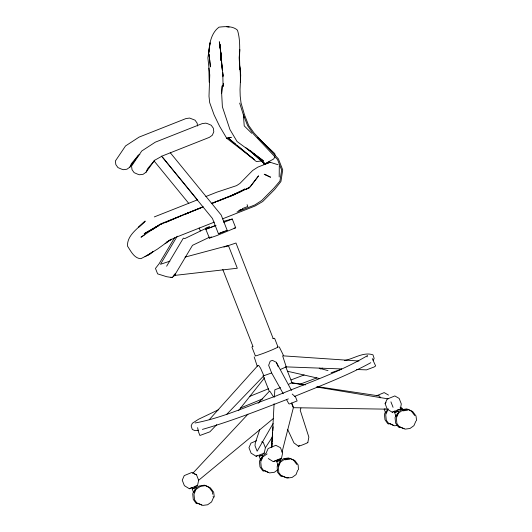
<?xml version="1.0" encoding="UTF-8"?>
<svg xmlns="http://www.w3.org/2000/svg" width="532" height="532" viewBox="0 0 532 532"><rect width="100%" height="100%" fill="white"/><g stroke="black" fill="none" stroke-linecap="round" stroke-linejoin="round"><path stroke-width="0.8" d="M279.187 177.01L279.293 165.931M222.502 218.885L255.194 205.951L262.735 201.508L274.658 189.465L280.929 181.525L282.725 169.901L278.402 158.875L254.057 133.033L248.67 125.466L244.467 114.746L241.009 102.829L240.211 96.166L240.025 89.575L240.71 75.052L239.526 64.306L239.573 52.409M239.526 64.306C239.287 52.934 240.916 41.31 237.465 30.184C232.79 25.795 224.976 26.46 219.024 27.159C211.27 32.851 209.295 43.544 208.857 52.595L209.355 48.525M209.555 46.896L210.06 42.819L207.879 57.875L209.754 75.019L208.996 96.245L209.688 102.636L214.083 114.852L219.596 126.257L226.732 138.287L254.462 159.686L236.893 145.216M274.086 403.755L271.792 447.272L272.138 443.143M274.432 397.185L274.825 389.79L280.544 387.629M256.165 155.238L263.387 160.824L237.059 141.525L229.924 129.495L222.383 106.806L221.658 93.446L222.157 86.277M221.658 93.446L222.223 85.559M223.334 83.371L223.088 86.57L222.748 72.452L223.147 75.531M272.271 441.493L272.663 436.553M271.313 447.439L272.637 432.543M272.79 430.893L273.155 426.75M239.885 49.549L239.154 57.722L239.58 64.831M400.397 409.188L401.294 403.894L399.153 398.428L394.824 395.934L387.11 399.126L385.121 403.702L387.269 409.168L392.257 412.253L400.397 409.188L399.964 409.055M307.815 442.564L308.853 437.118L300.221 410.232L300.919 408.077M197.485 485.669L198.655 480.27L196.514 474.797L191.939 472.423L184.225 475.615L182.237 480.19L184.378 485.663L189.365 488.742L197.485 485.669L194.918 486.361M256.477 440.742L250.951 443.129L248.963 447.705L251.104 453.171L256.098 456.25L264.211 453.184L265.388 447.784L272.484 436.792M268.288 458.557L273.275 461.636L276.64 460.566L281.415 458.577L282.592 453.178L280.45 447.705L275.842 445.317L268.135 448.516L266.146 453.091M282.046 452.147L293.332 407.818L291.516 403.183M195.111 489.214L193.688 492.665L196.162 488.529M279.327 462.627C276.121 470.461 279.699 463.186 279.859 461.989L280.75 461.257L279.566 461.896M259.722 429.723L255.293 442.93L255.008 445.73L257.156 451.196L273.076 423.558M262.09 456.616C265.042 453.357 257.661 465.553 261.837 457.188M388.26 408.855L387.369 409.587L385.786 412.992L386.079 411.781M297.74 470.162L296.025 474.63L292.088 477.45L287.293 478.082L282.372 475.987M193.515 491.821L192.71 493.902L193.269 499.362L196.075 503.305L197.365 503.711L194.559 499.767L193.994 494.308L195.876 489.453L200.365 486.421L205.704 485.57L210.373 487.831L213.665 492.213L214.283 497.014L213 496.615M277.97 464.509L277.165 466.584L277.451 472.157L280.53 475.987L281.847 476.399L278.768 472.562L278.475 466.996L280.357 462.148L284.839 459.109L289.907 458.365L294.848 460.519L298.139 464.902L298.492 469.816M197.518 126.018L197.146 123.131L195.038 120.179L189.631 118.064L186.034 118.536L139.098 137.103L125.539 145.941L115.371 161.016L115.843 164.621L117.944 167.58L121.363 169.07L123.358 169.695L126.949 169.216L129.901 167.101L131.397 163.67L138.473 155.184L139.883 154.4M146.094 172.175L147.583 168.744L154.659 160.258L162.42 155.929L209.355 137.362L212.308 135.248L213.798 131.81L213.332 128.205L211.231 125.253L207.806 123.763L205.818 123.138L202.22 123.61L155.284 142.177L141.725 151.015L131.557 166.09L132.029 169.695L134.131 172.654L137.555 174.144L139.544 174.769L143.141 174.29L146.094 172.175L154.659 160.258M213.558 497.367L211.57 501.949L207.633 504.768L202.838 505.4L197.917 503.299M260.647 458.577L259.41 461.41L259.975 466.87L262.781 470.813L264.091 471.226L261.285 467.282L260.727 461.816L262.881 456.862L267.091 453.929M385.348 412.174L384.423 414.295L384.988 419.761L387.795 423.705L389.085 424.104L386.279 420.16L385.713 414.701L387.868 409.746M395.974 415.505L395.05 417.627L395.615 423.086L398.421 427.03L399.705 427.435L396.899 423.492L396.34 418.032L398.495 413.071L402.704 410.145L408.044 409.294L412.712 411.555L416.004 415.938L416.629 420.746M396.726 415.12L397.477 413.404M415.898 421.098L413.909 425.673L409.973 428.493L405.178 429.125L400.257 427.03M367.014 356.872L367.605 355.542C338.645 372.792 306.08 383.406 275.037 396.373C248.624 405.63 222.702 417.826 195.118 422.987M373.245 360.377L374.136 358.375L372.979 354.844C363.609 351.559 353.72 358.814 344.497 360.53M274.791 156.913L273.721 158.935L264.544 164.082L253.385 153.362M174.516 237.844L159.041 263.832L155.47 268.401L157.618 273.867L166.662 276.707L172.368 277.604L175.939 273.036L192.498 245.325L209.648 237.152M177.216 236.195L160.484 264.284L169.894 261.172M166.636 266.213L183.367 238.123L184.81 238.575L204.734 228.966L209.462 227.357L205.818 229.312L209.428 238.117L216.517 235.696L235.696 227.776L232.265 219.024L223.453 221.292M385.121 403.702L385.966 402.345M129.901 167.101L138.473 155.184M250.067 186.991L258.565 175.846L250.226 186.699L246.07 189.279L249.568 187.643L229.212 196.687L245.033 188.953L240.73 191.713M238.456 410.704L264.59 377.773M209.209 419.748L257.907 365.484L258.612 365.318L260.56 368.177L263.859 375.732L226.526 414.528M192.657 473.413L247.972 414.169M258.126 403.283L269.418 391.193M216.763 424.669L209.867 431.831L199.912 435.482L198.409 431.652L197.611 427.662M145.09 221.166L138.599 227.237L145.09 221.166C138.353 228.155 126.955 235.117 127.5 246.077C130.646 250.818 134.264 258.592 140.92 258.672L149.984 253.97L153.09 251.583M198.655 480.27L273.415 418.484M165.073 243.689L171.277 239.147L157.419 249.122L145.003 256.717M277.637 469.929L274.359 472.283L269.564 472.915L264.889 470.7M262.768 455.611L265.781 453.523M398.408 411.834L401.414 409.74L406.754 408.895L411.422 411.15L414.714 415.532M153.076 251.55L147.996 255.061L149.984 253.97M203.251 206.742L160.558 223.932L141 237.212L144.83 234.612M158.815 225.528L151.494 230.023L156.222 227.224M195.869 488.183L199.074 486.015L204.414 485.164L209.083 487.425L212.374 491.807L212.687 494.208M280.324 460.865L283.529 458.697L288.597 457.959L293.538 460.107L296.829 464.489M252.72 346.525L251.895 347.044L255.327 355.795A12.229 0.618 -21.4 0 0 257.009 355.542L262.323 353.727A12.229 0.618 -21.4 0 0 272.697 349.63L277.199 347.556A12.229 0.618 -21.4 0 0 277.704 346.944M370.804 362.691C346.359 376.111 320.098 385.886 294.369 396.52M209.249 238.057L211.43 236.886M166.609 242L174.682 237.804L214.363 222.103M155.324 227.43L159.035 225.561M256.098 456.25L257.415 455.605M286.469 366.761L280.357 369.487M288.849 384.164L291.563 382.847L303.825 384.889M376.483 395.795L384.177 392.596L388.506 395.09M189.365 488.742L192.032 487.445M273.275 461.636L275.942 460.346M392.257 412.253L394.917 410.957M259.184 456.243L262.575 454.986L259.184 456.243L260.687 460.074M161.495 156.115L212.454 218.479L218.453 233.794L220.753 232.77M170.227 152.664L221.186 215.028L227.191 230.343L218.453 233.794M159.214 225.023L144.159 233.741L156.714 226.566M183.806 214.775L202.393 207.034M185.329 214.197L189.086 212.468L159.946 224.703M299.563 445.59L298.558 446.049A8.279 0.419 -21.4 0 0 298.918 446.162L301.285 445.357A8.279 0.419 -21.4 0 0 305.654 443.628L307.656 442.71A8.279 0.419 -21.4 0 0 307.29 442.597M276.66 461.53L280.324 460.16L276.66 461.53L278.163 465.36M166.376 222.183L182.197 215.36M159.833 224.743L161.688 223.906M218.752 409.633L198.596 419.236L192.331 423.273L191.148 425.933L192.305 429.47L194.965 430.627L198.675 430.242M241.608 190.968L229.884 196.208L211.39 203.523M192.185 488.842L195.869 487.478L192.185 488.842L193.688 492.665M394.525 412.566L398.209 411.209L394.525 412.566L396.16 416.436L398.501 412.26M240.524 408.024L262.768 398.814M209.608 226.572L205.784 228.082M249.754 396.36L268.607 388.719M239.493 210.313L242.499 209.103L238.655 210.625M154.313 216.91L197.691 199.753M205.831 196.534L216.923 192.145L236.607 185.621L239.892 183.46L252.66 170.479L257.827 167.141L270.143 162.273L263.932 164.501L268.966 161.901L278.13 164.774M211.27 203.523L240.118 192.112M183.733 214.755L187.583 213.232M188.348 212.926L200.923 207.952M213.498 202.978L215.719 202.1M217.94 201.222L226.073 198.004M226.812 197.711L231.992 195.663M233.475 195.078L235.689 194.2M236.973 212.009L254.875 204.933L261.784 200.431L273.707 188.388L279.918 181.08L281.661 170.08L277.544 159.58L253.199 133.738L247.606 125.645L243.403 114.925L239.679 103.108M209.302 227.969L214.695 225.834M221.824 232.331L224.577 231.26M223.925 247.094L235.975 243.018L273.209 338.631M172.913 276.361L175.56 275.317L237.312 268.234L228.74 246.363L227.111 245.851L184.996 257.129M242.499 208.564L247.786 206.489L247.087 204.654M216.045 225.408L205.818 229.312M223.766 222.369L232.265 219.024M288.344 398.9C259.982 409.82 231.653 421.065 202.393 429.404M291.084 379.908L304.118 374.954M299.323 384.463L316.846 377.893M283.25 393.733L271.653 372.952L263.313 375.905M397.078 410.139L399.246 409.327M276.66 460.074L280.264 458.717M320.357 368.962L322.585 368.157M331.117 372.772L341.464 369.181M225.98 230.735L227.191 230.343M385.195 408.869L384.171 409.128L385.673 412.958M234.06 228.148L235.696 227.776M272.909 338.538L274.592 338.292L278.023 347.037M402.751 410.884L407.545 410.245M397.75 425.374L394.551 425.793L389.883 423.578M284.866 459.834L289.661 459.202M288.603 477.423L286.209 477.743L281.282 475.641M261.392 160.963L256.557 161.582L255.653 161.023L228.102 137.974L226.732 138.287L231.307 137.309L228.102 137.974L235.636 144.179M387.269 409.168L293.604 407.705L291.789 403.076M341.684 368.949L286.236 366.881L282.625 355.815L358.92 361.009M356.58 369.501L366.508 369.866L374.082 367.02L375.652 365.963L372.267 358.575M226.898 26.78L229.146 27.105M291.742 382.774L305.594 384.862M316.992 386.578L379.708 396.021L380.127 397.883M316.906 387.057L388.021 398.867M287.373 371.236L319.626 378.565M261.651 441.899L263.24 442.311L265.388 447.784M319.233 368.211L327.991 370.624M174.024 274.831L175.56 275.317L174.988 273.854M170.925 277.152L172.368 277.604M279.28 346.95L283.39 355.283M393.467 425.454L388.792 423.239M404.094 428.785L399.173 426.691M263.786 453.051L264.211 453.184M280.989 458.444L281.415 458.577M268.48 472.576L263.805 470.361M201.754 505.061L196.827 502.959M194.419 474.039L196.514 474.797M400.084 407.259L402.086 408.224L403.615 410.059M291.483 390.422L276.294 362.279L272.384 360.35L270.203 361.208L268.653 365.298L271.653 372.952M298.399 446.195L293.93 442.89L287.606 429.337M250.259 150.662L254.855 154.22M245.944 147.73L264.145 162.719L256.617 156.209M250.339 150.782L251.596 151.866M253.478 153.495L255.36 155.125M248.125 149.146L264.51 163.803L257.308 156.947M292.208 394.039L295.619 397.111L297.122 400.942L289.475 403.961L288.843 403.768L286.449 399.466M257.601 137.475L274.771 153.595L275.124 155.317M251.703 133.273L244.228 125.885L243.403 114.925L243.969 117.273M400.796 407.818L402.325 409.653M162.825 157.519L197.498 199.952M154.094 160.97L188.767 203.404M269.957 391.366L273.521 396.819M276.294 362.279L278.256 366.807M390.92 401.84L393.062 407.312M285.77 366.821L292.341 383.579M222.768 269.445L253.013 346.618M263.081 375.572L269.046 390.787M199.148 227.962L200.291 230.875M254.176 356.879L257.242 366.269M220.567 50.434L219.31 41.749L220.953 54.437L220.714 52.043M280.391 459.721L280.597 461.324M220.966 57.642L222.456 70.696L220.315 47.375L220.501 49.769M222.609 72.771L220.494 51.677L220.913 60.475L220.315 47.375M222.788 74.36L223.054 76.741M220.474 49.649L219.922 44.063L220.481 50.513M220.62 52.123L221.039 56.957L220.68 52.169M239.673 66.56L239.865 69.572L239.367 51.185M239.673 66.414L239.865 69.572M240.178 68.289L240.517 82.407M208.857 68.103L209.196 82.214M266.08 175.041L264.218 174.23L270.589 177.216L266.08 175.041M209.741 60.535L208.943 53.872L210.426 66.926L209.741 60.535"/></g></svg>
